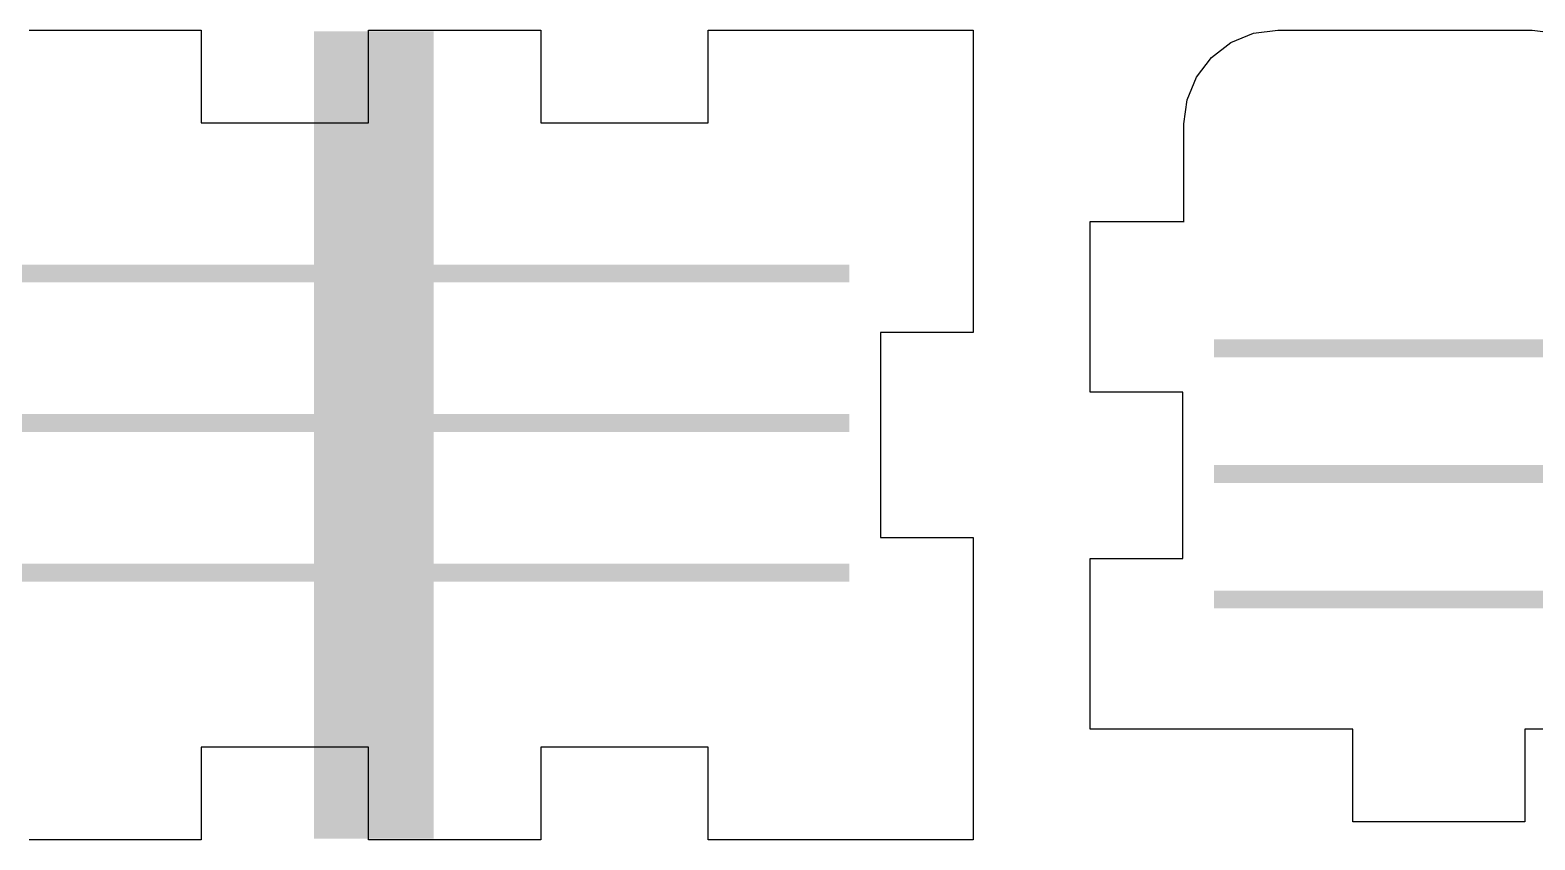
# Model space of a CAD drawing. Header units: millimetres. Extents: x 6 to 294, y 109 to 451.
# Drawn here: x 138.5 to 188.8, y 424.2 to 451.2 of the extents above; entities that cross this region are included whole.
import ezdxf

# ---------------------------------------------------------------- set-up
doc = ezdxf.new("R2010")
doc.units = ezdxf.units.MM
doc.layers.add('CUT', color=1, linetype='Continuous')
doc.layers.add('RASTER', color=7, linetype='Continuous')

msp = doc.modelspace()

# ---------------------------------------------------------------- hatches: boundary and pattern name
at = {"layer": 'RASTER'}
for points in [[(148, 451.2), (152, 451.2), (152, 424.2), (148, 424.2)], [(150.55, 445.8), (150.545, 445.728), (150.531, 445.658), (150.508, 445.59), (150.476, 445.525), (150.436, 445.465), (150.389, 445.411), (150.335, 445.364), (150.275, 445.324), (150.21, 445.292), (150.142, 445.269), (150.072, 445.255), (150, 445.25), (149.928, 445.255), (149.858, 445.269), (149.79, 445.292), (149.725, 445.324), (149.665, 445.364), (149.611, 445.411), (149.564, 445.465), (149.524, 445.525), (149.492, 445.59), (149.469, 445.658), (149.455, 445.728), (149.45, 445.8), (149.455, 445.872), (149.469, 445.942), (149.492, 446.01), (149.524, 446.075), (149.564, 446.135), (149.611, 446.189), (149.665, 446.236), (149.725, 446.276), (149.79, 446.308), (149.858, 446.331), (149.928, 446.345), (150, 446.35), (150.072, 446.345), (150.142, 446.331), (150.21, 446.308), (150.275, 446.276), (150.335, 446.236), (150.389, 446.189), (150.436, 446.135), (150.476, 446.075), (150.508, 446.01), (150.531, 445.942), (150.545, 445.872)], [(94.1, 443.4), (165.9, 443.4), (165.9, 442.8), (94.1, 442.8)], [(178.1, 440.9), (249.9, 440.9), (249.9, 440.3), (178.1, 440.3)], [(94.1, 438.4), (165.9, 438.4), (165.9, 437.8), (94.1, 437.8)], [(150.55, 437.7), (150.545, 437.628), (150.531, 437.558), (150.508, 437.49), (150.476, 437.425), (150.436, 437.365), (150.389, 437.311), (150.335, 437.264), (150.275, 437.224), (150.21, 437.192), (150.142, 437.169), (150.072, 437.155), (150, 437.15), (149.928, 437.155), (149.858, 437.169), (149.79, 437.192), (149.725, 437.224), (149.665, 437.264), (149.611, 437.311), (149.564, 437.365), (149.524, 437.425), (149.492, 437.49), (149.469, 437.558), (149.455, 437.628), (149.45, 437.7), (149.455, 437.772), (149.469, 437.842), (149.492, 437.91), (149.524, 437.975), (149.564, 438.035), (149.611, 438.089), (149.665, 438.136), (149.725, 438.176), (149.79, 438.208), (149.858, 438.231), (149.928, 438.245), (150, 438.25), (150.072, 438.245), (150.142, 438.231), (150.21, 438.208), (150.275, 438.176), (150.335, 438.136), (150.389, 438.089), (150.436, 438.035), (150.476, 437.975), (150.508, 437.91), (150.531, 437.842), (150.545, 437.772)], [(178.1, 436.7), (249.9, 436.7), (249.9, 436.1), (178.1, 436.1)], [(94.1, 433.4), (165.9, 433.4), (165.9, 432.8), (94.1, 432.8)], [(178.1, 432.5), (249.9, 432.5), (249.9, 431.9), (178.1, 431.9)], [(150.55, 429.6), (150.545, 429.528), (150.531, 429.458), (150.508, 429.39), (150.476, 429.325), (150.436, 429.265), (150.389, 429.211), (150.335, 429.164), (150.275, 429.124), (150.21, 429.092), (150.142, 429.069), (150.072, 429.055), (150, 429.05), (149.928, 429.055), (149.858, 429.069), (149.79, 429.092), (149.725, 429.124), (149.665, 429.164), (149.611, 429.211), (149.564, 429.265), (149.524, 429.325), (149.492, 429.39), (149.469, 429.458), (149.455, 429.528), (149.45, 429.6), (149.455, 429.672), (149.469, 429.742), (149.492, 429.81), (149.524, 429.875), (149.564, 429.935), (149.611, 429.989), (149.665, 430.036), (149.725, 430.076), (149.79, 430.108), (149.858, 430.131), (149.928, 430.145), (150, 430.15), (150.072, 430.145), (150.142, 430.131), (150.21, 430.108), (150.275, 430.076), (150.335, 430.036), (150.389, 429.989), (150.436, 429.935), (150.476, 429.875), (150.508, 429.81), (150.531, 429.742), (150.545, 429.672)]]:
    msp.add_hatch(color=7, dxfattribs=at).paths.add_polyline_path(points)

# ---------------------------------------------------------------- linework, layer by layer
at = {"layer": 'CUT'}
for points in [[(138.475, 451.24), (144.232, 451.24), (144.232, 448.14), (149.829, 448.14), (149.829, 451.24), (155.586, 451.24), (155.586, 448.14), (161.183, 448.14), (161.183, 451.24), (166.9, 451.24), (170.04, 451.24), (170.04, 448.1), (170.04, 441.127), (166.94, 441.127), (166.94, 434.273), (170.04, 434.273), (170.04, 427.3), (170.04, 424.16), (166.9, 424.16), (161.183, 424.16), (161.183, 427.26), (155.586, 427.26), (155.586, 424.16), (149.829, 424.16), (149.829, 427.26), (144.232, 427.26), (144.232, 424.16), (138.475, 424.16)], [(194.091, 427.86), (188.494, 427.86), (188.494, 424.76), (182.737, 424.76), (182.737, 427.86), (177.1, 427.86), (173.96, 427.86), (173.96, 433.573), (177.06, 433.573), (177.06, 439.127), (173.96, 439.127), (173.96, 444.84), (177.1, 444.84), (177.09, 444.84), (177.09, 448.103), (177.197, 448.913), (177.51, 449.67), (178.009, 450.321), (178.66, 450.82), (179.417, 451.133), (180.227, 451.24), (188.733, 451.24), (189.543, 451.133)]]:
    msp.add_lwpolyline(points, dxfattribs=at)

doc.saveas('drawing.dxf')
